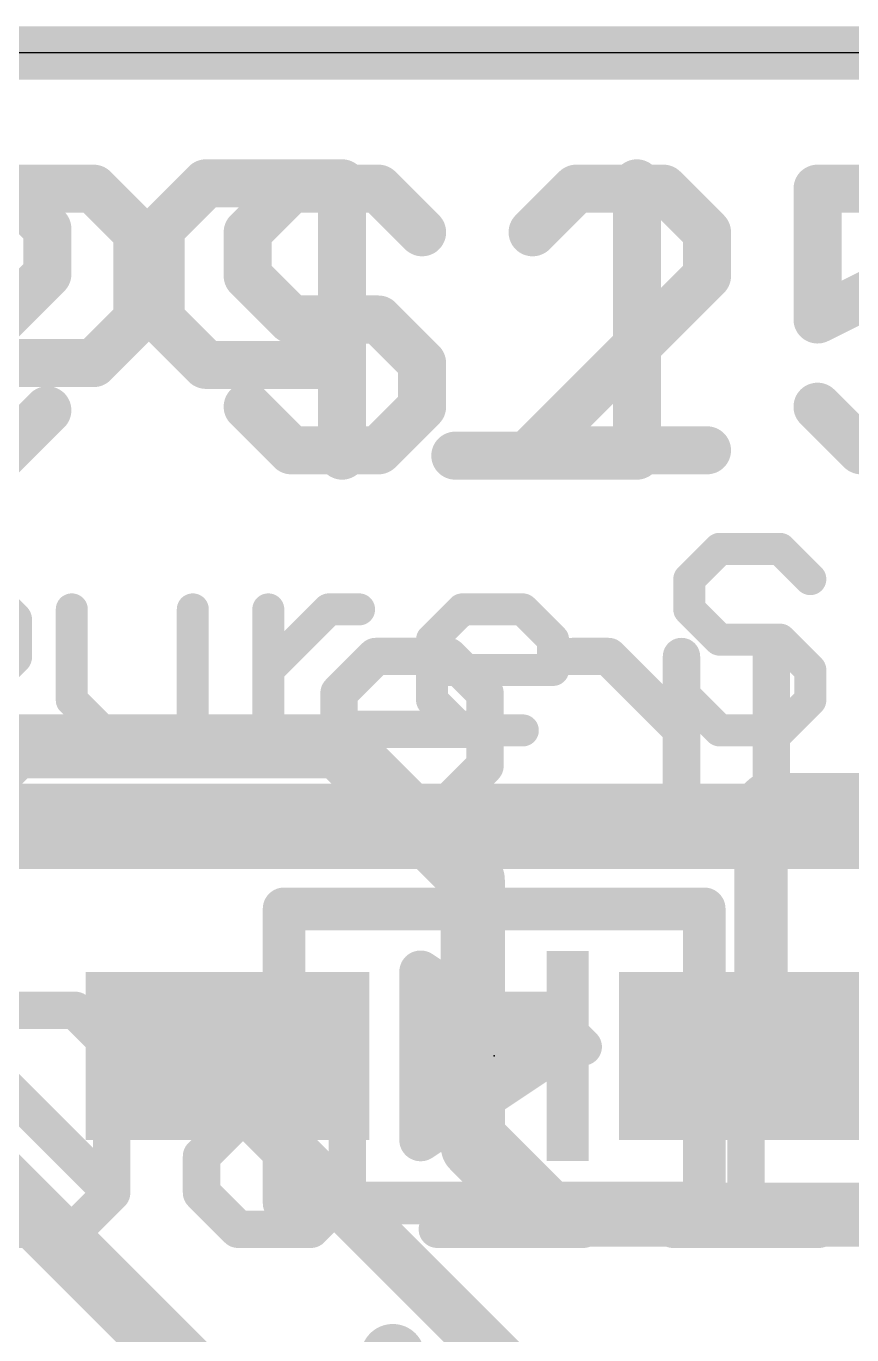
# Model space of a CAD drawing. Extents: x -0.1 to 25.5, y -0.1 to 17.9.
# Drawn here: x 11.08 to 15.01, y 11.68 to 17.91 of the extents above; entities that cross this region are included whole.
import ezdxf

# ---------------------------------------------------------------- set-up
doc = ezdxf.new("R2010")
doc.units = 0
for name, color, linetype in [('1', 12, 'CONTINUOUS'), ('16', 5, 'CONTINUOUS'), ('20', 53, 'CONTINUOUS'), ('21', 40, 'CONTINUOUS'), ('22', 6, 'CONTINUOUS'), ('23', 40, 'CONTINUOUS'), ('51', 253, 'CONTINUOUS')]:
    doc.layers.add(name, color=color, linetype=linetype)

# ---------------------------------------------------------------- blocks, each defined once
blk = doc.blocks.new('RECT')
blk.add_solid([(-0.5, -0.5), (0.5, -0.5), (-0.5, 0.5), (0.5, 0.5)])

msp = doc.modelspace()

# ---------------------------------------------------------------- linework, layer by layer
at = {"layer": '1'}
for points, const_width in [([(0, 17.78), (25.4, 17.78)], 0.254), ([(12.573, 14.478), (10.795, 14.478)], 0.3048), ([(13.208, 13.843), (12.573, 14.478)], 0.3048), ([(14.5796, 14.1986), (14.605, 14.224)], 0.254), ([(14.605, 14.224), (20.193, 14.224)], 0.254), ([(14.5796, 13.0048), (14.5796, 14.1986)], 0.254), ([(13.208, 12.573), (13.208, 13.843)], 0.3048), ([(12.0396, 13.0048), (12.0396, 12.8524)], 0.254), ([(13.677, 11.215), (12.0396, 12.8524)], 0.254), ([(11.977, 11.391), (10.795, 12.573)], 0.3048), ([(13.5318, 12.2492), (13.208, 12.573)], 0.3048), ([(15.4019, 12.2492), (13.5318, 12.2492)], 0.3048)]:
    msp.add_lwpolyline(points, dxfattribs=dict(at, const_width=const_width))
for points, const_width in [([(12.6269, 14.5319, 1), (12.5191, 14.4241)], 0.1524), ([(12.573, 14.4018, 1), (12.573, 14.5542)], 0.1524), ([(14.605, 14.2875, 1), (14.605, 14.1605)], 0.127), ([(14.6499, 14.1791, 1), (14.5601, 14.2689)], 0.127), ([(14.6431, 14.1986, 1), (14.5161, 14.1986)], 0.127), ([(14.5347, 14.2435, 1), (14.6245, 14.1537)], 0.127), ([(13.2842, 13.843, 1), (13.1318, 13.843)], 0.1524), ([(13.1541, 13.7891, 1), (13.2619, 13.8969)], 0.1524), ([(12.1031, 13.0048, 1), (11.9761, 13.0048)], 0.127), ([(14.5161, 13.0048, 1), (14.6431, 13.0048)], 0.127), ([(12.0845, 12.8973, 1), (11.9947, 12.8075)], 0.127), ([(11.9761, 12.8524, 1), (12.1031, 12.8524)], 0.127), ([(13.2619, 12.6269, 1), (13.1541, 12.5191)], 0.1524), ([(13.1318, 12.573, 1), (13.2842, 12.573)], 0.1524), ([(13.5318, 12.3254, 1), (13.5318, 12.173)], 0.1524), ([(13.4779, 12.1953, 1), (13.5857, 12.3031)], 0.1524)]:
    msp.add_lwpolyline(points, format="xyb", dxfattribs=dict(at, const_width=const_width))
at = {"layer": '16'}
for points, const_width in [([(0, 17.78), (25.4, 17.78)], 0.254), ([(7.747, 14.097), (18.669, 14.097)], 0.4064)]:
    msp.add_lwpolyline(points, dxfattribs=dict(at, const_width=const_width))
at = {"layer": '20'}
msp.add_line((22.86, 17.78), (2.54, 17.78), dxfattribs=at)
at = {"layer": '21'}
for points, const_width in [([(10.7795, 17.1334), (11.4024, 17.1334)], 0.2286), ([(11.4024, 17.1334), (11.61, 16.9258)], 0.2286), ([(12.3437, 17.1334), (12.1361, 16.9258)], 0.2286), ([(12.7589, 17.1334), (12.3437, 17.1334)], 0.2286), ([(12.9665, 16.9258), (12.7589, 17.1334)], 0.2286), ([(13.7002, 17.1334), (13.4926, 16.9258)], 0.2286), ([(14.1154, 17.1334), (13.7002, 17.1334)], 0.2286), ([(14.323, 16.9258), (14.1154, 17.1334)], 0.2286), ([(15.6795, 17.1334), (14.8491, 17.1334)], 0.2286), ([(14.8491, 17.1334), (14.8491, 16.5105)], 0.2286), ([(11.61, 16.9258), (11.61, 16.5105)], 0.2286), ([(12.1361, 16.9258), (12.1361, 16.7181)], 0.2286), ([(14.323, 16.7181), (14.323, 16.9258)], 0.2286), ([(12.1361, 16.7181), (12.3437, 16.5105)], 0.2286), ([(13.4926, 15.8877), (14.323, 16.7181)], 0.2286), ([(14.8491, 16.5105), (15.2643, 16.7181)], 0.2286), ([(11.61, 16.5105), (11.4024, 16.3029)], 0.2286), ([(12.3437, 16.5105), (12.7589, 16.5105)], 0.2286), ([(12.7589, 16.5105), (12.9665, 16.3029)], 0.2286), ([(11.4024, 16.3029), (10.7795, 16.3029)], 0.2286), ([(12.9665, 16.3029), (12.9665, 16.0953)], 0.2286), ([(12.3437, 15.8877), (12.1361, 16.0953)], 0.2286), ([(12.9665, 16.0953), (12.7589, 15.8877)], 0.2286), ([(15.0567, 15.8877), (14.8491, 16.0953)], 0.2286), ([(12.7589, 15.8877), (12.3437, 15.8877)], 0.2286), ([(14.323, 15.8877), (13.4926, 15.8877)], 0.2286), ([(15.4719, 15.8877), (15.0567, 15.8877)], 0.2286), ([(14.3827, 15.4185), (14.2386, 15.2745)], 0.1524), ([(14.6708, 15.4185), (14.3827, 15.4185)], 0.1524), ([(14.8148, 15.2745), (14.6708, 15.4185)], 0.1524), ([(14.2386, 15.2745), (14.2386, 15.1304)], 0.1524), ([(11.2987, 15.1304), (11.2987, 14.6983)], 0.1524), ([(11.8749, 14.5542), (11.8749, 15.1304)], 0.1524), ([(12.2342, 14.5542), (12.2342, 15.1304)], 0.1524), ([(12.2342, 14.8423), (12.5223, 15.1304)], 0.1524), ([(12.5223, 15.1304), (12.6664, 15.1304)], 0.1524), ([(13.0138, 14.9864), (13.1579, 15.1304)], 0.1524), ([(13.1579, 15.1304), (13.446, 15.1304)], 0.1524), ([(13.446, 15.1304), (13.5901, 14.9864)], 0.1524), ([(14.2386, 15.1304), (14.3827, 14.9864)], 0.1524), ([(13.0138, 14.6983), (13.0138, 14.9864)], 0.1524), ([(13.5901, 14.9864), (13.5901, 14.8423)], 0.1524), ([(14.3827, 14.9864), (14.6708, 14.9864)], 0.1524), ([(14.6708, 14.9864), (14.8148, 14.8423)], 0.1524), ([(13.5901, 14.8423), (13.0138, 14.8423)], 0.1524), ([(14.8148, 14.8423), (14.8148, 14.6983)], 0.1524), ([(11.2987, 14.6983), (11.4428, 14.5542)], 0.1524), ([(13.1579, 14.5542), (13.0138, 14.6983)], 0.1524), ([(14.3827, 14.5542), (14.2386, 14.6983)], 0.1524), ([(14.8148, 14.6983), (14.6708, 14.5542)], 0.1524), ([(11.4428, 14.5542), (11.8749, 14.5542)], 0.1524), ([(13.446, 14.5542), (13.1579, 14.5542)], 0.1524), ([(14.6708, 14.5542), (14.3827, 14.5542)], 0.1524), ([(12.3096, 13.7048), (14.3096, 13.7048)], 0.2032), ([(12.9596, 12.6048), (12.9596, 13.4048)], 0.2032), ([(12.9596, 13.4048), (13.5596, 13.0048)], 0.2032), ([(13.1096, 12.8048), (13.1096, 13.2048)], 0.2032), ([(13.1096, 13.2048), (13.4096, 13.0048)], 0.2032), ([(13.5596, 13.0048), (12.9596, 12.6048)], 0.2032), ([(13.4096, 13.0048), (13.1096, 12.8048)], 0.2032), ([(13.1096, 13.0048), (13.4096, 13.0048)], 0.2032), ([(14.3096, 12.3048), (12.3096, 12.3048)], 0.2032), ([(12.827, 10.776), (12.827, 11.576)], 0.3048)]:
    msp.add_lwpolyline(points, dxfattribs=dict(at, const_width=const_width))
for points, const_width in [([(11.4428, 17.1738, 1), (11.362, 17.093)], 0.1143), ([(11.4024, 17.0762, 1), (11.4024, 17.1905)], 0.1143), ([(12.3437, 17.1905, 1), (12.3437, 17.0762)], 0.1143), ([(12.3841, 17.093, 1), (12.3032, 17.1738)], 0.1143), ([(12.7993, 17.1738, 1), (12.7185, 17.093)], 0.1143), ([(12.7589, 17.0762, 1), (12.7589, 17.1905)], 0.1143), ([(13.7002, 17.1905, 1), (13.7002, 17.0762)], 0.1143), ([(13.7406, 17.093, 1), (13.6598, 17.1738)], 0.1143), ([(14.1558, 17.1738, 1), (14.075, 17.093)], 0.1143), ([(14.1154, 17.0762, 1), (14.1154, 17.1905)], 0.1143), ([(14.8491, 17.1905, 1), (14.8491, 17.0762)], 0.1143), ([(14.9062, 17.1334, 1), (14.7919, 17.1334)], 0.1143), ([(11.6671, 16.9258, 1), (11.5528, 16.9258)], 0.1143), ([(11.5696, 16.8853, 1), (11.6504, 16.9662)], 0.1143), ([(12.0956, 16.9662, 1), (12.1765, 16.8853)], 0.1143), ([(12.1932, 16.9258, 1), (12.0789, 16.9258)], 0.1143), ([(12.9261, 16.8853, 1), (13.0069, 16.9662)], 0.1143), ([(13.4521, 16.9662, 1), (13.533, 16.8853)], 0.1143), ([(14.3801, 16.9258, 1), (14.2658, 16.9258)], 0.1143), ([(14.2826, 16.8853, 1), (14.3634, 16.9662)], 0.1143), ([(12.1765, 16.7586, 1), (12.0956, 16.6777)], 0.1143), ([(14.3634, 16.6777, 1), (14.2826, 16.7586)], 0.1143), ([(12.0789, 16.7181, 1), (12.1932, 16.7181)], 0.1143), ([(14.2658, 16.7181, 1), (14.3801, 16.7181)], 0.1143), ([(11.6504, 16.4701, 1), (11.5696, 16.5509)], 0.1143), ([(12.3437, 16.5677, 1), (12.3437, 16.4534)], 0.1143), ([(12.3032, 16.4701, 1), (12.3841, 16.5509)], 0.1143), ([(12.7993, 16.5509, 1), (12.7185, 16.4701)], 0.1143), ([(12.7589, 16.4534, 1), (12.7589, 16.5677)], 0.1143), ([(14.8235, 16.5616, 1), (14.8746, 16.4594)], 0.1143), ([(11.5528, 16.5105, 1), (11.6671, 16.5105)], 0.1143), ([(14.7919, 16.5105, 1), (14.9062, 16.5105)], 0.1143), ([(11.362, 16.3433, 1), (11.4428, 16.2625)], 0.1143), ([(11.4024, 16.2458, 1), (11.4024, 16.3601)], 0.1143), ([(13.0236, 16.3029, 1), (12.9093, 16.3029)], 0.1143), ([(12.9261, 16.2625, 1), (13.0069, 16.3433)], 0.1143), ([(12.1765, 16.1357, 1), (12.0956, 16.0549)], 0.1143), ([(13.0069, 16.0549, 1), (12.9261, 16.1357)], 0.1143), ([(14.8895, 16.1357, 1), (14.8086, 16.0549)], 0.1143), ([(12.9093, 16.0953, 1), (13.0236, 16.0953)], 0.1143), ([(12.3437, 15.9449, 1), (12.3437, 15.8306)], 0.1143), ([(12.3032, 15.8473, 1), (12.3841, 15.9281)], 0.1143), ([(12.7185, 15.9281, 1), (12.7993, 15.8473)], 0.1143), ([(12.7589, 15.8306, 1), (12.7589, 15.9449)], 0.1143), ([(13.4521, 15.9281, 1), (13.533, 15.8473)], 0.1143), ([(13.4926, 15.9449, 1), (13.4926, 15.8306)], 0.1143), ([(14.323, 15.8306, 1), (14.323, 15.9449)], 0.1143), ([(15.0567, 15.9449, 1), (15.0567, 15.8306)], 0.1143), ([(15.0163, 15.8473, 1), (15.0971, 15.9281)], 0.1143), ([(14.3827, 15.4566, 1), (14.3827, 15.3804)], 0.0762), ([(14.4096, 15.3916, 1), (14.3557, 15.4455)], 0.0762), ([(14.6977, 15.4455, 1), (14.6438, 15.3916)], 0.0762), ([(14.6708, 15.3804, 1), (14.6708, 15.4566)], 0.0762), ([(14.2767, 15.2745, 1), (14.2005, 15.2745)], 0.0762), ([(14.2117, 15.3014, 1), (14.2655, 15.2475)], 0.0762), ([(14.7879, 15.2475, 1), (14.8418, 15.3014)], 0.0762), ([(11.3368, 15.1304, 1), (11.2606, 15.1304)], 0.0762), ([(11.913, 15.1304, 1), (11.8368, 15.1304)], 0.0762), ([(12.2723, 15.1304, 1), (12.1961, 15.1304)], 0.0762), ([(12.5223, 15.1685, 1), (12.5223, 15.0923)], 0.0762), ([(12.5493, 15.1035, 1), (12.4954, 15.1574)], 0.0762), ([(12.6664, 15.0923, 1), (12.6664, 15.1685)], 0.0762), ([(13.1579, 15.1685, 1), (13.1579, 15.0923)], 0.0762), ([(13.1848, 15.1035, 1), (13.1309, 15.1574)], 0.0762), ([(13.4729, 15.1574, 1), (13.4191, 15.1035)], 0.0762), ([(13.446, 15.0923, 1), (13.446, 15.1685)], 0.0762), ([(14.2655, 15.1574, 1), (14.2117, 15.1035)], 0.0762), ([(14.2005, 15.1304, 1), (14.2767, 15.1304)], 0.0762), ([(13.0519, 14.9864, 1), (12.9757, 14.9864)], 0.0762), ([(12.9869, 15.0133, 1), (13.0408, 14.9594)], 0.0762), ([(13.6282, 14.9864, 1), (13.552, 14.9864)], 0.0762), ([(13.5631, 14.9594, 1), (13.617, 15.0133)], 0.0762), ([(14.3827, 15.0245, 1), (14.3827, 14.9483)], 0.0762), ([(14.3557, 14.9594, 1), (14.4096, 15.0133)], 0.0762), ([(14.6977, 15.0133, 1), (14.6438, 14.9594)], 0.0762), ([(14.6708, 14.9483, 1), (14.6708, 15.0245)], 0.0762), ([(12.2073, 14.8693, 1), (12.2612, 14.8154)], 0.0762), ([(13.0138, 14.8804, 1), (13.0138, 14.8042)], 0.0762), ([(13.5901, 14.8042, 1), (13.5901, 14.8804)], 0.0762), ([(14.8529, 14.8423, 1), (14.7767, 14.8423)], 0.0762), ([(14.7879, 14.8154, 1), (14.8418, 14.8693)], 0.0762), ([(13.552, 14.8423, 1), (13.6282, 14.8423)], 0.0762), ([(11.3257, 14.7252, 1), (11.2718, 14.6713)], 0.0762), ([(13.0408, 14.7252, 1), (12.9869, 14.6713)], 0.0762), ([(14.2655, 14.7252, 1), (14.2117, 14.6713)], 0.0762), ([(14.8418, 14.6713, 1), (14.7879, 14.7252)], 0.0762), ([(11.2606, 14.6983, 1), (11.3368, 14.6983)], 0.0762), ([(12.9757, 14.6983, 1), (13.0519, 14.6983)], 0.0762), ([(14.7767, 14.6983, 1), (14.8529, 14.6983)], 0.0762), ([(11.4428, 14.5923, 1), (11.4428, 14.5161)], 0.0762), ([(11.4158, 14.5273, 1), (11.4697, 14.5811)], 0.0762), ([(11.8368, 14.5542, 1), (11.913, 14.5542)], 0.0762), ([(11.8749, 14.5161, 1), (11.8749, 14.5923)], 0.0762), ([(12.1961, 14.5542, 1), (12.2723, 14.5542)], 0.0762), ([(13.1579, 14.5923, 1), (13.1579, 14.5161)], 0.0762), ([(13.1309, 14.5273, 1), (13.1848, 14.5811)], 0.0762), ([(13.446, 14.5161, 1), (13.446, 14.5923)], 0.0762), ([(14.3827, 14.5923, 1), (14.3827, 14.5161)], 0.0762), ([(14.3557, 14.5273, 1), (14.4096, 14.5811)], 0.0762), ([(14.6438, 14.5811, 1), (14.6977, 14.5273)], 0.0762), ([(14.6708, 14.5161, 1), (14.6708, 14.5923)], 0.0762), ([(12.3096, 13.7556, 1), (12.3096, 13.654)], 0.1016), ([(14.3096, 13.654, 1), (14.3096, 13.7556)], 0.1016), ([(13.0104, 13.4048, 1), (12.9088, 13.4048)], 0.1016), ([(12.9878, 13.4471, 1), (12.9314, 13.3625)], 0.1016), ([(13.1604, 13.2048, 1), (13.0588, 13.2048)], 0.1016), ([(13.1378, 13.2471, 1), (13.0814, 13.1625)], 0.1016), ([(13.1096, 13.0556, 1), (13.1096, 12.954)], 0.1016), ([(13.4378, 12.9625, 1), (13.3814, 13.0471)], 0.1016), ([(13.3814, 12.9625, 1), (13.4378, 13.0471)], 0.1016), ([(13.4096, 12.954, 1), (13.4096, 13.0556)], 0.1016), ([(13.5878, 12.9625, 1), (13.5314, 13.0471)], 0.1016), ([(13.5314, 12.9625, 1), (13.5878, 13.0471)], 0.1016), ([(13.0814, 12.8471, 1), (13.1378, 12.7625)], 0.1016), ([(13.0588, 12.8048, 1), (13.1604, 12.8048)], 0.1016), ([(12.9314, 12.6471, 1), (12.9878, 12.5625)], 0.1016), ([(12.9088, 12.6048, 1), (13.0104, 12.6048)], 0.1016), ([(12.3096, 12.3556, 1), (12.3096, 12.254)], 0.1016), ([(14.3096, 12.254, 1), (14.3096, 12.3556)], 0.1016), ([(12.9032, 11.576, 1), (12.7508, 11.576)], 0.1524)]:
    msp.add_lwpolyline(points, format="xyb", dxfattribs=dict(at, const_width=const_width))
at = {"layer": '22'}
for points, const_width in [([(10.9663, 17.1588), (11.1824, 16.9427)], 0.2286), ([(11.9375, 17.1588), (11.7214, 16.9427)], 0.2286), ([(12.5857, 17.1588), (11.9375, 17.1588)], 0.2286), ([(12.5857, 15.8623), (12.5857, 17.1588)], 0.2286), ([(13.989, 17.1588), (13.989, 15.8623)], 0.2286), ([(11.1824, 16.9427), (11.1824, 16.7266)], 0.2286), ([(11.7214, 16.9427), (11.7214, 16.5106)], 0.2286), ([(11.1824, 16.7266), (10.9663, 16.5106)], 0.2286), ([(11.7214, 16.5106), (11.9375, 16.2945)], 0.2286), ([(11.9375, 16.2945), (12.5857, 16.2945)], 0.2286), ([(10.9663, 15.8623), (11.1824, 16.0784)], 0.2286), ([(13.989, 15.8623), (13.1246, 15.8623)], 0.2286), ([(10.847, 15.2536), (11.0207, 15.0799)], 0.1778), ([(11.0207, 15.0799), (11.0207, 14.9062)], 0.1778), ([(11.0207, 14.9062), (10.847, 14.7324)], 0.1778), ([(12.7448, 14.9062), (12.5711, 14.7324)], 0.1778), ([(13.0923, 14.9062), (12.7448, 14.9062)], 0.1778), ([(13.266, 14.7324), (13.0923, 14.9062)], 0.1778), ([(13.8541, 14.9062), (13.6803, 14.9062)], 0.1778), ([(14.2015, 14.5587), (13.8541, 14.9062)], 0.1778), ([(14.2015, 14.2113), (14.2015, 14.9062)], 0.1778), ([(14.6293, 14.2113), (14.6293, 14.9062)], 0.1778), ([(12.5711, 14.7324), (12.5711, 14.5587)], 0.1778), ([(13.266, 14.385), (13.266, 14.7324)], 0.1778), ([(12.5711, 14.5587), (13.266, 14.5587)], 0.1778), ([(10.847, 14.2113), (11.0207, 14.385)], 0.1778), ([(13.0923, 14.2113), (13.266, 14.385)], 0.1778), ([(12.7448, 14.2113), (13.0923, 14.2113)], 0.1778), ([(15.1504, 14.2113), (14.6293, 14.2113)], 0.1778), ([(11.3148, 13.2216), (10.9673, 13.2216)], 0.1778), ([(11.4885, 13.0479), (11.3148, 13.2216)], 0.1778), ([(11.9162, 13.2216), (12.2637, 13.0479)], 0.1778), ([(13.0389, 13.0479), (13.2126, 13.2216)], 0.1778), ([(13.2126, 13.2216), (13.56, 13.2216)], 0.1778), ([(13.56, 13.2216), (13.7337, 13.0479)], 0.1778), ([(14.8564, 12.8742), (14.5089, 13.2216)], 0.1778), ([(14.5089, 13.2216), (14.5089, 12.1793)], 0.1778), ([(11.4885, 12.353), (10.7936, 13.0479)], 0.1778), ([(11.4885, 12.353), (11.4885, 13.0479)], 0.1778), ([(12.2637, 13.0479), (12.6111, 12.7004)], 0.1778), ([(13.0389, 12.8742), (13.0389, 13.0479)], 0.1778), ([(13.7337, 12.1793), (13.0389, 12.8742)], 0.1778), ([(11.9162, 12.5267), (12.09, 12.7004)], 0.1778), ([(12.09, 12.7004), (12.6111, 12.7004)], 0.1778), ([(12.6111, 12.7004), (12.6111, 12.353)], 0.1778), ([(11.9162, 12.353), (11.9162, 12.5267)], 0.1778), ([(11.3148, 12.1793), (11.4885, 12.353)], 0.1778), ([(12.09, 12.1793), (11.9162, 12.353)], 0.1778), ([(12.6111, 12.353), (12.4374, 12.1793)], 0.1778), ([(10.9673, 12.1793), (11.3148, 12.1793)], 0.1778), ([(12.4374, 12.1793), (12.09, 12.1793)], 0.1778), ([(13.0389, 12.1793), (13.7337, 12.1793)], 0.1778), ([(14.8564, 12.1793), (14.1615, 12.1793)], 0.1778)]:
    msp.add_lwpolyline(points, dxfattribs=dict(at, const_width=const_width))
for points, const_width in [([(11.9375, 17.216, 1), (11.9375, 17.1017)], 0.1143), ([(11.9779, 17.1184, 1), (11.897, 17.1992)], 0.1143), ([(12.6429, 17.1588, 1), (12.5286, 17.1588)], 0.1143), ([(12.5857, 17.1017, 1), (12.5857, 17.216)], 0.1143), ([(14.0461, 17.1588, 1), (13.9318, 17.1588)], 0.1143), ([(11.2396, 16.9427, 1), (11.1253, 16.9427)], 0.1143), ([(11.142, 16.9023, 1), (11.2228, 16.9831)], 0.1143), ([(11.7785, 16.9427, 1), (11.6642, 16.9427)], 0.1143), ([(11.681, 16.9831, 1), (11.7618, 16.9023)], 0.1143), ([(11.2228, 16.6862, 1), (11.142, 16.767)], 0.1143), ([(11.1253, 16.7266, 1), (11.2396, 16.7266)], 0.1143), ([(11.7618, 16.551, 1), (11.681, 16.4701)], 0.1143), ([(11.6642, 16.5106, 1), (11.7785, 16.5106)], 0.1143), ([(11.9375, 16.3516, 1), (11.9375, 16.2373)], 0.1143), ([(11.897, 16.2541, 1), (11.9779, 16.3349)], 0.1143), ([(12.5857, 16.2373, 1), (12.5857, 16.3516)], 0.1143), ([(11.2228, 16.038, 1), (11.142, 16.1188)], 0.1143), ([(13.1246, 15.9195, 1), (13.1246, 15.8052)], 0.1143), ([(13.989, 15.8052, 1), (13.989, 15.9195)], 0.1143), ([(12.5286, 15.8623, 1), (12.6429, 15.8623)], 0.1143), ([(13.9318, 15.8623, 1), (14.0461, 15.8623)], 0.1143), ([(11.0652, 15.0799, 1), (10.9763, 15.0799)], 0.0889), ([(10.9893, 15.0484, 1), (11.0522, 15.1113)], 0.0889), ([(11.0522, 14.8747, 1), (10.9893, 14.9376)], 0.0889), ([(12.7448, 14.9506, 1), (12.7448, 14.8617)], 0.0889), ([(12.7763, 14.8747, 1), (12.7134, 14.9376)], 0.0889), ([(13.1237, 14.9376, 1), (13.0608, 14.8747)], 0.0889), ([(13.0923, 14.8617, 1), (13.0923, 14.9506)], 0.0889), ([(13.6803, 14.9506, 1), (13.6803, 14.8617)], 0.0889), ([(13.8855, 14.9376, 1), (13.8226, 14.8747)], 0.0889), ([(13.8541, 14.8617, 1), (13.8541, 14.9506)], 0.0889), ([(14.2459, 14.9062, 1), (14.157, 14.9062)], 0.0889), ([(14.6737, 14.9062, 1), (14.5848, 14.9062)], 0.0889), ([(10.9763, 14.9062, 1), (11.0652, 14.9062)], 0.0889), ([(12.6156, 14.7324, 1), (12.5267, 14.7324)], 0.0889), ([(12.5397, 14.7639, 1), (12.6025, 14.701)], 0.0889), ([(13.3104, 14.7324, 1), (13.2215, 14.7324)], 0.0889), ([(13.2345, 14.701, 1), (13.2974, 14.7639)], 0.0889), ([(12.5711, 14.6032, 1), (12.5711, 14.5143)], 0.0889), ([(13.266, 14.5143, 1), (13.266, 14.6032)], 0.0889), ([(12.5267, 14.5587, 1), (12.6156, 14.5587)], 0.0889), ([(14.1701, 14.5273, 1), (14.2329, 14.5902)], 0.0889), ([(11.0522, 14.3536, 1), (10.9893, 14.4164)], 0.0889), ([(13.2974, 14.3536, 1), (13.2345, 14.4164)], 0.0889), ([(13.2215, 14.385, 1), (13.3104, 14.385)], 0.0889), ([(12.7448, 14.2558, 1), (12.7448, 14.1669)], 0.0889), ([(13.0608, 14.2427, 1), (13.1237, 14.1799)], 0.0889), ([(13.0923, 14.1669, 1), (13.0923, 14.2558)], 0.0889), ([(14.6293, 14.2558, 1), (14.6293, 14.1669)], 0.0889), ([(14.157, 14.2113, 1), (14.2459, 14.2113)], 0.0889), ([(14.5848, 14.2113, 1), (14.6737, 14.2113)], 0.0889), ([(11.3462, 13.253, 1), (11.2833, 13.1902)], 0.0889), ([(11.3148, 13.1771, 1), (11.3148, 13.266)], 0.0889), ([(11.9361, 13.2613, 1), (11.8964, 13.1818)], 0.0889), ([(13.2126, 13.266, 1), (13.2126, 13.1771)], 0.0889), ([(13.244, 13.1902, 1), (13.1812, 13.253)], 0.0889), ([(13.5914, 13.253, 1), (13.5286, 13.1902)], 0.0889), ([(13.56, 13.1771, 1), (13.56, 13.266)], 0.0889), ([(14.5534, 13.2216, 1), (14.4645, 13.2216)], 0.0889), ([(14.5404, 13.253, 1), (14.4775, 13.1902)], 0.0889), ([(11.5329, 13.0479, 1), (11.444, 13.0479)], 0.0889), ([(11.4571, 13.0164, 1), (11.5199, 13.0793)], 0.0889), ([(12.2951, 13.0793, 1), (12.2323, 13.0164)], 0.0889), ([(12.2438, 13.0081, 1), (12.2836, 13.0876)], 0.0889), ([(13.0074, 13.0793, 1), (13.0703, 13.0164)], 0.0889), ([(13.0833, 13.0479, 1), (12.9944, 13.0479)], 0.0889), ([(13.7023, 13.0164, 1), (13.7652, 13.0793)], 0.0889), ([(13.0703, 12.9056, 1), (13.0074, 12.8427)], 0.0889), ([(12.9944, 12.8742, 1), (13.0833, 12.8742)], 0.0889), ([(14.8249, 12.8427, 1), (14.8878, 12.9056)], 0.0889), ([(12.09, 12.7449, 1), (12.09, 12.656)], 0.0889), ([(12.1214, 12.669, 1), (12.0585, 12.7319)], 0.0889), ([(12.6556, 12.7004, 1), (12.5667, 12.7004)], 0.0889), ([(12.5797, 12.669, 1), (12.6425, 12.7319)], 0.0889), ([(12.6111, 12.656, 1), (12.6111, 12.7449)], 0.0889), ([(11.8848, 12.5582, 1), (11.9477, 12.4953)], 0.0889), ([(11.9607, 12.5267, 1), (11.8718, 12.5267)], 0.0889), ([(11.5199, 12.3216, 1), (11.4571, 12.3844)], 0.0889), ([(11.4571, 12.3216, 1), (11.5199, 12.3844)], 0.0889), ([(11.9477, 12.3844, 1), (11.8848, 12.3216)], 0.0889), ([(12.6425, 12.3216, 1), (12.5797, 12.3844)], 0.0889), ([(11.444, 12.353, 1), (11.5329, 12.353)], 0.0889), ([(11.8718, 12.353, 1), (11.9607, 12.353)], 0.0889), ([(12.5667, 12.353, 1), (12.6556, 12.353)], 0.0889), ([(11.2833, 12.2107, 1), (11.3462, 12.1479)], 0.0889), ([(11.3148, 12.1349, 1), (11.3148, 12.2238)], 0.0889), ([(12.09, 12.2238, 1), (12.09, 12.1349)], 0.0889), ([(12.0585, 12.1479, 1), (12.1214, 12.2107)], 0.0889), ([(12.406, 12.2107, 1), (12.4688, 12.1479)], 0.0889), ([(12.4374, 12.1349, 1), (12.4374, 12.2238)], 0.0889), ([(13.0389, 12.2238, 1), (13.0389, 12.1349)], 0.0889), ([(13.7023, 12.1479, 1), (13.7652, 12.2107)], 0.0889), ([(13.7337, 12.1349, 1), (13.7337, 12.2238)], 0.0889), ([(14.1615, 12.2238, 1), (14.1615, 12.1349)], 0.0889), ([(14.4645, 12.1793, 1), (14.5534, 12.1793)], 0.0889), ([(14.8564, 12.1349, 1), (14.8564, 12.2238)], 0.0889)]:
    msp.add_lwpolyline(points, format="xyb", dxfattribs=dict(at, const_width=const_width))
at = {"layer": '23'}
msp.add_point((13.3096, 13.0048), dxfattribs=at)
at = {"layer": '51', "const_width": 0.2032}
for points in [[(12.3096, 12.3048), (12.3096, 13.7048)], [(14.3096, 13.7048), (14.3096, 12.3048)]]:
    msp.add_lwpolyline(points, dxfattribs=at)
at = {"layer": '51', "const_width": 0.1016}
for points in [[(12.3604, 13.7048, 1), (12.2588, 13.7048)], [(14.3604, 13.7048, 1), (14.2588, 13.7048)], [(12.2588, 12.3048, 1), (12.3604, 12.3048)], [(14.2588, 12.3048, 1), (14.3604, 12.3048)]]:
    msp.add_lwpolyline(points, format="xyb", dxfattribs=at)

# ---------------------------------------------------------------- block references
at = {"layer": '1', "xscale": 1.35, "yscale": 0.8, "rotation": 180}
for p in [(12.0396, 13.0048), (14.5796, 13.0048)]:
    msp.add_blockref('RECT', p, dxfattribs=at)
at = {"layer": '21', "xscale": 0.2, "rotation": 180}
msp.add_blockref('RECT', (13.6596, 13.0048), dxfattribs=at)

doc.saveas('drawing.dxf')
